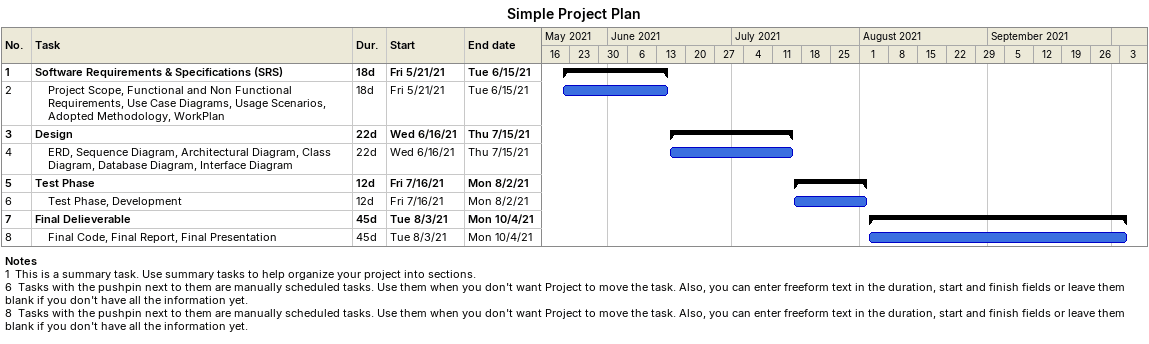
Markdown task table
Simple Project Plan

| ID | Level | Task | Duration | Start | Finish |
|---|---|---|---|---|---|
| 1 | 1 | **Software Requirements & Specifications (SRS)** | 18d | 2021-05-21 | 2021-06-15 |
| 2 | 2 | Project Scope, Functional and Non Functional Requirements, Use Case Diagrams, Usage Scenarios, Adopted Methodology, WorkPlan | 18d | 2021-05-21 | 2021-06-15 |
| 3 | 1 | **Design** | 22d | 2021-06-16 | 2021-07-15 |
| 4 | 2 | ERD, Sequence Diagram, Architectural Diagram, Class Diagram, Database Diagram, Interface Diagram | 22d | 2021-06-16 | 2021-07-15 |
| 5 | 1 | **Test Phase** | 12d | 2021-07-16 | 2021-08-02 |
| 6 | 2 | Test Phase, Development | 12d | 2021-07-16 | 2021-08-02 |
| 7 | 1 | **Final Delieverable** | 45d | 2021-08-03 | 2021-10-04 |
| 8 | 2 | Final Code, Final Report, Final Presentation | 45d | 2021-08-03 | 2021-10-04 |

Notes
- 1: This is a summary task. Use summary tasks to help organize your project into sections.
- 6: Tasks with the pushpin next to them are manually scheduled tasks. Use them when you don't want Project to move the task. Also, you can enter freeform text in the duration, start and finish fields or leave them blank if you don't have all the information yet.
- 8: Tasks with the pushpin next to them are manually scheduled tasks. Use them when you don't want Project to move the task. Also, you can enter freeform text in the duration, start and finish fields or leave them blank if you don't have all the information yet.
